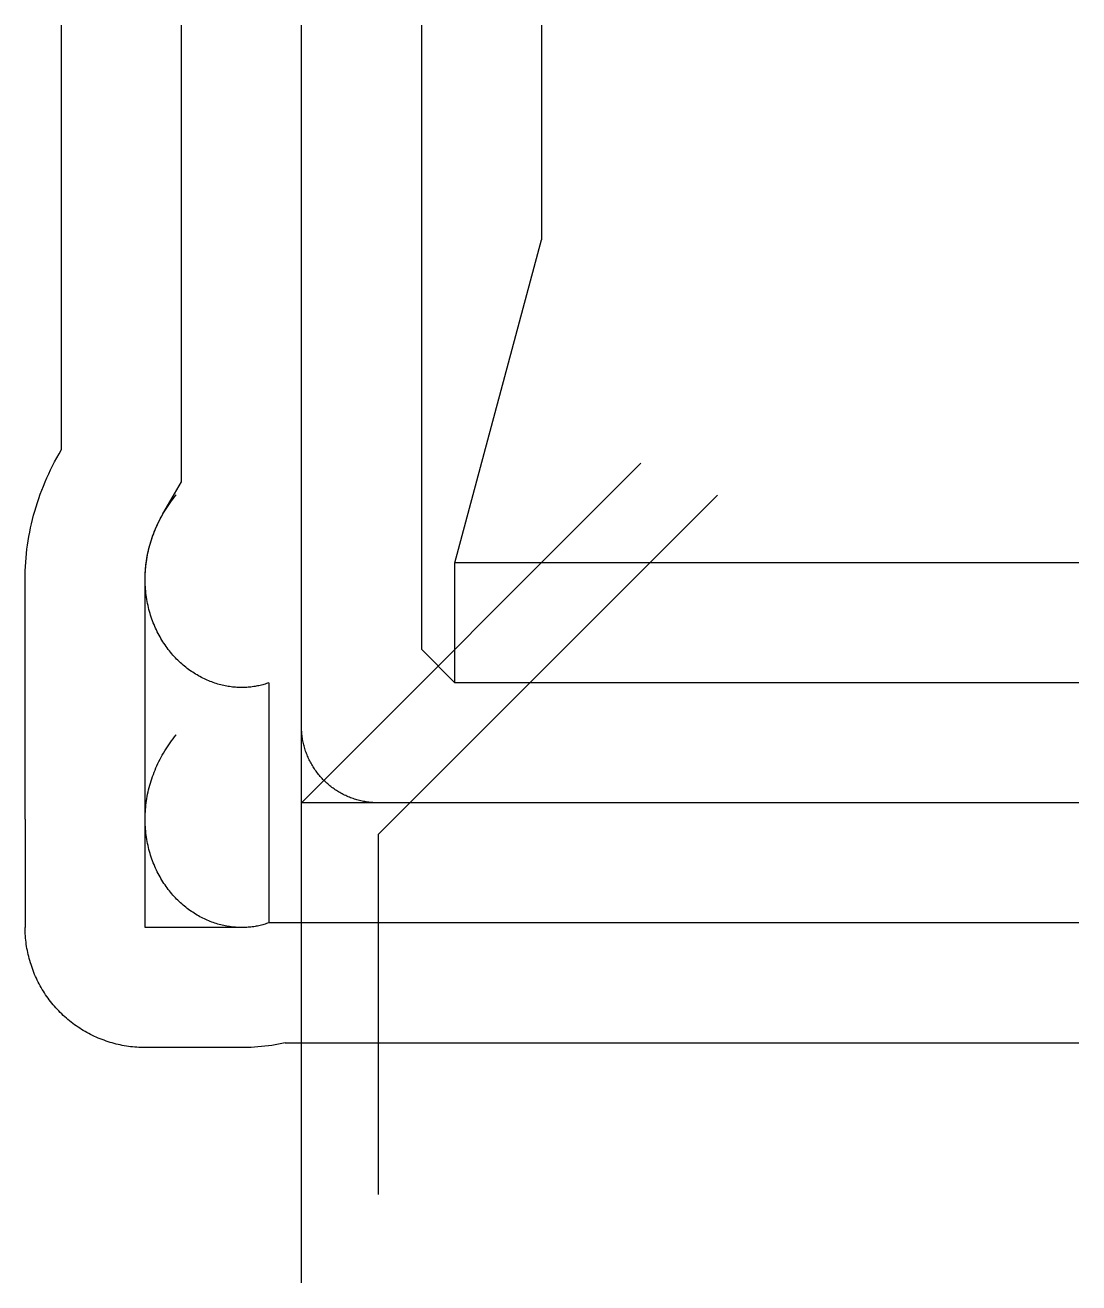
# Model space of a CAD drawing. Header units: metres. Extents: x -5332 to 15000, y -9260 to 15000.
import ezdxf

# ---------------------------------------------------------------- set-up
doc = ezdxf.new("R2010")
doc.units = ezdxf.units.M

msp = doc.modelspace()

# ---------------------------------------------------------------- linework, layer by layer
at = {"color": 1}
for p, q in [((-4630, 6812), (-4630, 15000)), ((-2315, 6191), (-2315, 15000)), ((0, 0), (0, 15000)), ((2315, 15000), (2315, 2961)), ((4630, 15000), (4630, 10860)), ((2961, 4630), (4630, 10860)), ((-4678, 6729), (-4630, 6812)), ((-2673, 5572), (-2315, 6191)), ((15000, 4630), (2961, 4630)), ((2961, 2315), (2961, 4630)), ((-5332, -317), (-5332, 4313)), ((-3017, -317), (-3017, 4313)), ((2961, 2315), (2315, 2961)), ((-631, 2315), (-631, -2315)), ((15000, 2315), (2961, 2315)), ((15000, 0), (0, 0)), ((-5332, -317), (-5332, -2407)), ((-5332, -317), (-5332, -317)), ((-3017, -2407), (-3017, -317)), ((-3017, -317), (-3017, -317)), ((-1150, -2407), (-3017, -2407)), ((15000, -2315), (-631, -2315)), ((-1150, -4722), (-3017, -4722)), ((-313, -4630), (15000, -4630))]:
    msp.add_line(p, q, dxfattribs=at)
for points in [[(15000, 0), (1479, 0), (1453, 0), (1427, 1), (1401, 2), (1376, 4), (1350, 6), (1324, 8), (1298, 11), (1273, 14), (1247, 18), (1222, 22), (1197, 27), (1171, 32), (1146, 38), (1121, 44), (1096, 50), (1071, 57), (1046, 65), (1022, 72), (997, 81), (973, 89), (949, 98), (925, 108), (901, 118), (877, 128), (854, 139), (830, 150), (807, 161), (784, 173), (762, 185), (739, 198), (717, 211), (695, 225), (673, 239), (652, 253), (631, 267), (610, 282), (589, 298), (568, 313), (548, 330), (528, 346), (509, 363), (489, 380), (470, 397), (452, 415), (433, 433), (415, 452), (397, 470), (380, 489), (363, 509), (346, 528), (330, 548), (313, 568), (298, 589), (282, 610), (267, 631), (253, 652), (239, 673), (225, 695), (211, 717), (198, 739), (185, 762), (173, 784), (161, 807), (150, 830), (139, 854), (128, 877), (118, 901), (108, 925), (98, 949), (89, 973), (81, 997), (72, 1022), (65, 1046), (57, 1071), (50, 1096), (44, 1121), (38, 1146), (32, 1171), (27, 1197), (22, 1222), (18, 1247), (14, 1273), (11, 1298), (8, 1324), (6, 1350), (4, 1376), (2, 1401), (1, 1427), (0, 1453), (0, 1479), (0, 1479), (0, 15000)], [(-5332, 4313), (-5331, 4395), (-5329, 4477), (-5325, 4559), (-5320, 4642), (-5314, 4724), (-5306, 4807), (-5296, 4889), (-5285, 4972), (-5273, 5054), (-5259, 5137), (-5244, 5219), (-5227, 5301), (-5209, 5383), (-5189, 5465), (-5168, 5547), (-5146, 5628), (-5122, 5709), (-5096, 5790), (-5069, 5871), (-5041, 5951), (-5011, 6031), (-4980, 6110), (-4947, 6189), (-4913, 6268), (-4877, 6346), (-4840, 6424), (-4801, 6501), (-4762, 6578), (-4720, 6654), (-4678, 6729), (-4678, 6729)], [(0, -9260), (0, 0), (6548, 6548)], [(-631, 2315), (-654, 2307), (-677, 2299), (-700, 2291), (-724, 2284), (-748, 2277), (-772, 2271), (-796, 2264), (-821, 2259), (-846, 2253), (-871, 2248), (-896, 2244), (-922, 2240), (-948, 2236), (-974, 2233), (-1000, 2230), (-1027, 2228), (-1054, 2226), (-1081, 2225), (-1108, 2224), (-1135, 2223), (-1162, 2223), (-1190, 2224), (-1218, 2224), (-1245, 2226), (-1273, 2228), (-1301, 2230), (-1330, 2233), (-1358, 2237), (-1386, 2241), (-1415, 2245), (-1443, 2250), (-1472, 2256), (-1501, 2262), (-1529, 2268), (-1558, 2276), (-1587, 2283), (-1616, 2291), (-1644, 2300), (-1673, 2310), (-1702, 2319), (-1731, 2330), (-1759, 2341), (-1788, 2352), (-1817, 2364), (-1845, 2377), (-1874, 2390), (-1902, 2404), (-1930, 2419), (-1958, 2433), (-1986, 2449), (-2014, 2465), (-2042, 2482), (-2069, 2499), (-2097, 2517), (-2124, 2535), (-2151, 2554), (-2178, 2573), (-2204, 2593), (-2231, 2614), (-2257, 2635), (-2283, 2657), (-2308, 2679), (-2333, 2701), (-2359, 2725), (-2383, 2749), (-2408, 2773), (-2432, 2798), (-2456, 2823), (-2479, 2849), (-2502, 2876), (-2525, 2903), (-2547, 2930), (-2569, 2959), (-2591, 2987), (-2612, 3016), (-2633, 3046), (-2653, 3076), (-2673, 3106), (-2692, 3137), (-2711, 3169), (-2729, 3201), (-2747, 3233), (-2765, 3266), (-2782, 3299), (-2798, 3333), (-2814, 3367), (-2830, 3402), (-2845, 3437), (-2859, 3472), (-2873, 3508), (-2886, 3544), (-2899, 3580), (-2911, 3617), (-2922, 3654), (-2933, 3692), (-2943, 3730), (-2952, 3768), (-2961, 3807), (-2970, 3846), (-2977, 3885), (-2984, 3924), (-2991, 3964), (-2996, 4004), (-3001, 4044), (-3006, 4085), (-3009, 4125), (-3012, 4166), (-3014, 4207), (-3016, 4249), (-3016, 4290), (-3016, 4332), (-3016, 4373), (-3014, 4415), (-3012, 4457), (-3009, 4500), (-3006, 4542), (-3001, 4584), (-2996, 4627), (-2990, 4669), (-2983, 4712), (-2976, 4754), (-2968, 4797), (-2959, 4839), (-2949, 4882), (-2938, 4924), (-2927, 4967), (-2915, 5009), (-2902, 5052), (-2888, 5094), (-2874, 5136), (-2858, 5178), (-2842, 5220), (-2825, 5262), (-2808, 5304), (-2789, 5345), (-2770, 5387), (-2750, 5428), (-2729, 5469), (-2708, 5509), (-2685, 5550), (-2662, 5590), (-2638, 5630), (-2613, 5670), (-2588, 5709), (-2562, 5748), (-2535, 5787), (-2507, 5825), (-2478, 5863), (-2449, 5900), (-2419, 5938), (-2419, 5938)], [(8030, 5934), (1482, -614), (1482, -7559)], [(-3017, 4313), (-3016, 4354), (-3015, 4396), (-3013, 4438), (-3011, 4480), (-3007, 4522), (-3003, 4565), (-2998, 4607), (-2993, 4650), (-2986, 4692), (-2979, 4735), (-2971, 4777), (-2963, 4820), (-2953, 4862), (-2943, 4905), (-2932, 4947), (-2920, 4990), (-2908, 5032), (-2894, 5075), (-2880, 5117), (-2865, 5159), (-2850, 5201), (-2833, 5243), (-2816, 5285), (-2798, 5326), (-2779, 5368), (-2759, 5409), (-2739, 5450), (-2718, 5491), (-2696, 5531), (-2673, 5572), (-2673, 5572)], [(-631, -2315), (-654, -2323), (-677, -2331), (-700, -2339), (-724, -2346), (-748, -2353), (-772, -2359), (-796, -2366), (-821, -2371), (-846, -2377), (-871, -2382), (-896, -2386), (-922, -2390), (-948, -2394), (-974, -2397), (-1000, -2400), (-1027, -2402), (-1054, -2404), (-1081, -2405), (-1108, -2406), (-1135, -2407), (-1162, -2407), (-1190, -2406), (-1218, -2406), (-1245, -2404), (-1273, -2402), (-1301, -2400), (-1330, -2397), (-1358, -2393), (-1386, -2389), (-1415, -2385), (-1443, -2380), (-1472, -2374), (-1501, -2368), (-1529, -2362), (-1558, -2354), (-1587, -2347), (-1616, -2339), (-1644, -2330), (-1673, -2320), (-1702, -2311), (-1731, -2300), (-1759, -2289), (-1788, -2278), (-1817, -2266), (-1845, -2253), (-1874, -2240), (-1902, -2226), (-1930, -2211), (-1958, -2197), (-1986, -2181), (-2014, -2165), (-2042, -2148), (-2069, -2131), (-2097, -2113), (-2124, -2095), (-2151, -2076), (-2178, -2057), (-2204, -2037), (-2231, -2016), (-2257, -1995), (-2283, -1973), (-2308, -1951), (-2333, -1929), (-2359, -1905), (-2383, -1881), (-2408, -1857), (-2432, -1832), (-2456, -1807), (-2479, -1781), (-2502, -1754), (-2525, -1727), (-2547, -1700), (-2569, -1671), (-2591, -1643), (-2612, -1614), (-2633, -1584), (-2653, -1554), (-2673, -1524), (-2692, -1493), (-2711, -1461), (-2729, -1429), (-2747, -1397), (-2765, -1364), (-2782, -1331), (-2798, -1297), (-2814, -1263), (-2830, -1228), (-2845, -1193), (-2859, -1158), (-2873, -1122), (-2886, -1086), (-2899, -1050), (-2911, -1013), (-2922, -976), (-2933, -938), (-2943, -900), (-2952, -862), (-2961, -823), (-2970, -784), (-2977, -745), (-2984, -706), (-2991, -666), (-2996, -626), (-3001, -586), (-3006, -545), (-3009, -505), (-3012, -464), (-3014, -423), (-3016, -381), (-3016, -340), (-3016, -298), (-3016, -257), (-3014, -215), (-3012, -173), (-3009, -130), (-3006, -88), (-3001, -46), (-2996, -3), (-2990, 39), (-2983, 82), (-2976, 124), (-2968, 167), (-2959, 209), (-2949, 252), (-2938, 294), (-2927, 337), (-2915, 379), (-2902, 422), (-2888, 464), (-2874, 506), (-2858, 548), (-2842, 590), (-2825, 632), (-2808, 674), (-2789, 715), (-2770, 757), (-2750, 798), (-2729, 839), (-2708, 879), (-2685, 920), (-2662, 960), (-2638, 1000), (-2613, 1040), (-2588, 1079), (-2562, 1118), (-2535, 1157), (-2507, 1195), (-2478, 1233), (-2449, 1270), (-2419, 1308), (-2419, 1308)], [(-3017, -4722), (-3057, -4722), (-3097, -4721), (-3138, -4719), (-3178, -4716), (-3218, -4713), (-3259, -4709), (-3299, -4705), (-3339, -4699), (-3379, -4693), (-3419, -4687), (-3458, -4679), (-3498, -4671), (-3537, -4663), (-3577, -4653), (-3616, -4643), (-3655, -4632), (-3693, -4621), (-3732, -4609), (-3770, -4596), (-3808, -4582), (-3846, -4568), (-3884, -4553), (-3921, -4538), (-3958, -4522), (-3995, -4505), (-4031, -4488), (-4068, -4470), (-4103, -4451), (-4139, -4432), (-4174, -4412), (-4209, -4391), (-4243, -4370), (-4277, -4349), (-4311, -4326), (-4344, -4303), (-4377, -4280), (-4410, -4256), (-4442, -4231), (-4473, -4206), (-4505, -4180), (-4535, -4154), (-4566, -4127), (-4595, -4100), (-4625, -4072), (-4653, -4044), (-4682, -4015), (-4710, -3986), (-4737, -3956), (-4764, -3926), (-4790, -3895), (-4816, -3864), (-4841, -3832), (-4865, -3800), (-4889, -3768), (-4913, -3735), (-4936, -3702), (-4958, -3668), (-4980, -3634), (-5001, -3599), (-5021, -3564), (-5041, -3529), (-5061, -3494), (-5079, -3458), (-5097, -3422), (-5115, -3385), (-5131, -3349), (-5148, -3312), (-5163, -3274), (-5178, -3237), (-5192, -3199), (-5205, -3161), (-5218, -3122), (-5230, -3084), (-5242, -3045), (-5253, -3006), (-5263, -2967), (-5272, -2928), (-5281, -2888), (-5289, -2849), (-5296, -2809), (-5303, -2769), (-5309, -2729), (-5314, -2689), (-5319, -2649), (-5323, -2609), (-5326, -2568), (-5328, -2528), (-5330, -2488), (-5331, -2447), (-5332, -2407)], [(-631, -2315), (-654, -2323), (-677, -2331), (-700, -2339), (-724, -2346), (-748, -2353), (-772, -2359), (-796, -2366), (-821, -2371), (-846, -2377), (-871, -2382), (-896, -2386), (-922, -2390), (-948, -2394), (-974, -2397), (-1000, -2400), (-1027, -2402), (-1054, -2404), (-1081, -2405), (-1108, -2406), (-1135, -2407), (-1150, -2407)], [(-313, -4630), (-378, -4644), (-443, -4657), (-508, -4668), (-573, -4679), (-639, -4688), (-705, -4696), (-772, -4703), (-839, -4709), (-906, -4714), (-973, -4718), (-1040, -4720), (-1108, -4722), (-1150, -4722)]]:
    msp.add_lwpolyline(points, dxfattribs=at)

doc.saveas('drawing.dxf')
